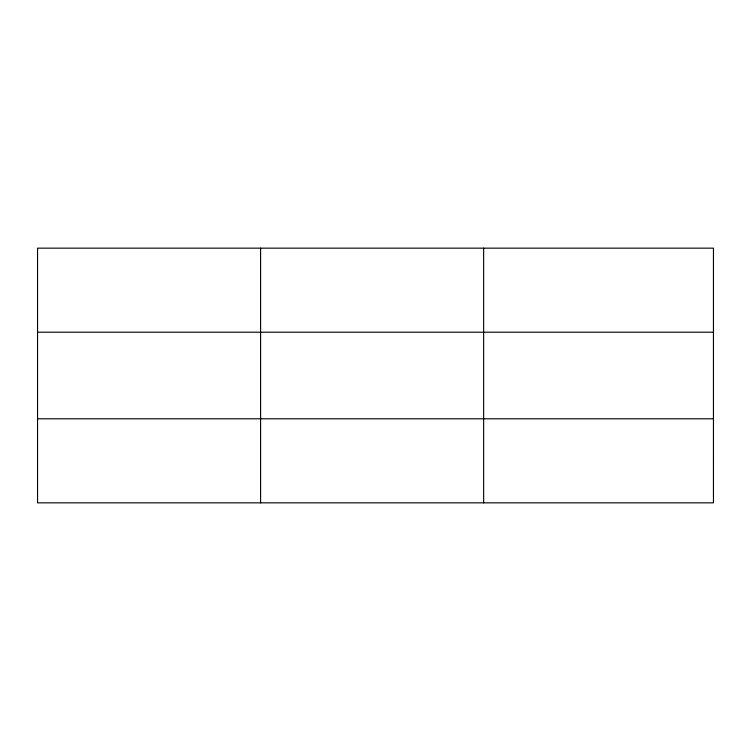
<?xml version="1.0" encoding="UTF-8"?>
<svg xmlns="http://www.w3.org/2000/svg" width="751" height="751" viewBox="0 0 751 751"><rect width="100%" height="100%" fill="white"/><g stroke="black" fill="none" stroke-linecap="round" stroke-linejoin="round"><path stroke-width="1.13" d="M260.597 502.841L260.597 248.159M483.644 502.841L483.644 248.159M37.55 332.205L713.45 332.205M37.55 418.795L713.45 418.795M713.45 460.814L713.45 502.841L37.55 502.841L37.55 248.159L713.45 248.159L713.45 460.814"/></g></svg>
